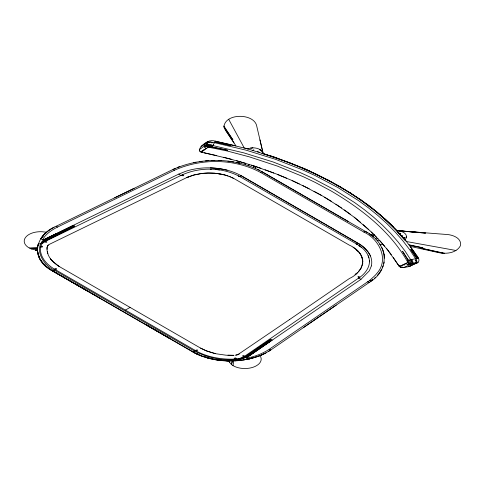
<?xml version="1.0" encoding="UTF-8"?>
<svg xmlns="http://www.w3.org/2000/svg" width="485" height="485" viewBox="0 0 485 485"><rect width="100%" height="100%" fill="white"/><g stroke="black" fill="none" stroke-linecap="round" stroke-linejoin="round"><path stroke-width="0.73" d="M258.317 356.293L265.004 353.407L270.836 349.958L369.079 282.579C392.377 268.829 386.842 241.797 365.102 231.224L262.033 171.714C234.976 157.116 200.742 156.91 172.902 169.501L56.381 226.143C34.805 234.631 29.427 259.608 52.841 271.133L192.909 352.001C206.852 359.84 223.415 362.022 239.184 360.531M38.424 255.892C37.975 253.309 35.484 242.458 40.394 243.84L44.117 242.027M239.087 163.063L239.111 161.432M245.634 164.767L245.652 163.336L223.688 157.267M248.902 165.821L248.926 164.354M253.528 167.555L253.552 165.852M255.437 168.368L255.468 166.488M227.98 355.244L234.006 355.335L226.107 355.208L215.807 353.735L206.446 350.897L200.584 348.109L63.001 268.678C57.127 265.44 51.107 261.409 48.306 255.092C47.215 251.873 45.299 245.859 49.7 244.185L186.877 177.516L192.854 175.279L201.487 173.509C213.345 172.163 226.113 173.618 236.456 179.977L349.273 245.113C367.26 252.976 366.557 270.472 349.394 278.511L289.539 319.554M255.401 168.356L255.346 166.446M418.373 258.353L416.773 258.553A10.634 6.135 0 0 0 416.221 258.65L410.146 259.778A13.871 8.009 0 0 0 409.552 259.899L408.964 260.033A9.391 5.426 0 0 0 408.425 260.16C405.502 260.469 409.067 264.628 411.037 263.816C413.378 263.494 415.803 263.216 418.04 262.464C421.744 258.287 413.378 253.128 412.214 249.169L405.466 240.281L397.53 231.212L389.237 222.839L375.875 211.09L365.878 203.385L350.631 193.024L328.503 180.25L303.762 168.434L276.462 157.825L247.071 148.707L215.522 141.171C211.624 140.044 206.198 140.347 205.925 145.639L207.635 147.046L226.853 150.914L249.332 156.849L277.432 166.1L303.428 176.776L315.238 182.427L331.437 191.145C361.47 208.859 390.904 231.666 407.909 262.494L399.634 266.35L399.064 266.029L387.576 249.793L379.676 240.56L370.782 231.497L354.189 217.207L335.899 204.185M368.491 256.456C372.068 265.525 365.156 274.395 357.597 278.772L244.107 356.602L239.596 358.482L233.527 359.167A50.658 29.245 0 0 1 196.486 351.14L54.332 269.066A50.658 29.245 0 0 1 40.425 247.677L41.607 244.179L44.735 241.651L181.548 175.14C199.759 166.816 222.209 167.016 239.899 176.637L356.584 244.004C361.604 246.865 366.345 250.89 368.467 256.407M37.351 251.224L37.442 249.848L37.733 252.685M207.95 141.529C203.797 143.208 193.412 151.981 204.179 152.805L231.818 159.377M371.364 265.877C373.583 256.322 366.308 247.914 358.524 243.476L240.802 175.515C231.509 170.423 220.93 168.265 210.411 167.852A45.899 26.499 0 0 0 185.791 171.272L178.632 174.145L44.438 239.39C43.395 240.014 40.267 239.56 41.31 237.935M210.254 169.223L211.327 169.259M73.459 225.282L43.802 239.99C33.253 249.108 43.947 265.786 54.429 270.212L194.497 351.079C210.163 359.312 229.896 362.665 246.853 357.215L272.127 340.021L247.993 356.73L247.556 357.985C255.195 356.475 262.506 353.632 269.06 349.406L367.606 281.821L369.315 282.415M223.846 126.021L232.921 139.886L223.943 126.858C224.925 113.272 252.576 113.017 256.486 125.045L263.143 153.43M379.907 244.204L380.907 245.756M362.683 263.791L362.816 262.779M405.024 239.766L406.345 237.735L406.509 236.516A10.555 6.093 0 0 0 399.555 230.908L396.924 230.587M384.168 262.046L383.768 263.864M362.877 261.724L362.835 260.718M232.109 360.961L231.478 364.532L232.994 365.599A16.363 9.445 0 0 0 258.062 364.647A16.29 9.409 0 0 0 260.269 362.222A16.254 9.385 0 0 0 261.1 358.154L260.275 355.535M232.994 365.599L233.837 360.901M229.557 360.979L229.338 362.089L231.478 364.532L232.636 360.949M201.984 152.254L201.505 151.957L208.18 147.185L211.733 147.495L215.358 141.141M210.411 167.852L218.959 168.531L227.138 170.12M375.657 277.171L374.262 278.505M205.949 145.148L204.264 146.7L204.409 146.009C206.313 143.754 205.713 146.955 207.635 147.046L207.344 147.779M199.286 149.926L200.105 151.453L202.572 152.423M229.647 360.979L229.338 362.089L228.841 360.961M361.113 268.053L358.336 271.745M38.467 243.64L37.824 245.78L37.824 245.21M369.406 261.845L369.352 260.493M37.509 246.744L37.775 246.047M362.738 259.845L361.143 255.195M361.155 267.981L362.525 264.47M259.96 139.898L262.912 152.514L262.191 153.145L290.545 163.015M382.471 267.556L383.174 265.792M371.352 266.004L369.315 270.842L360.907 279.378L301.894 319.815M381.689 269.163L379.719 272.388M47.397 246.21L47.657 245.689M207.992 173.024L215.037 173.242M368.873 282.312L369.249 282.367L367.824 281.797M399.125 266.071L401.465 267.508L403.732 267.556L412.014 263.713L411.88 262.064A8.506 4.911 0 0 0 411.753 261.736L411.274 260.694A13.198 7.621 0 0 0 411.092 260.336L404.854 250.787L398.124 241.997L390.613 233.412L382.325 225.04L373.559 217.141L364.405 209.732L354.638 202.584L334.123 189.593L311.946 177.934L299.566 172.296L273.055 161.954L243.682 152.83L211.921 145.342A13.198 7.621 0 0 0 211.302 145.239L206.161 144.773L199.408 149.592M40.995 238.565L42.559 236.304M406.509 236.516L405.824 237.595L406.345 237.735M240.251 360.434L240.184 359.185L243.325 357.027M397.403 231.09L398.367 230.714M377.197 275.559L379.543 272.637M42.165 236.935L43.832 234.892M40.995 238.753L43.432 235.625L40.97 238.65L41.977 237.183L41.516 237.632M43.395 235.474L45.056 233.697M48.318 244.998L47.536 245.853M369.036 282.488L368.988 282.5M206.04 145.882L204.621 147.434L206.283 146.24M44.669 234.14L46.245 232.636M204.894 143.718L204.312 144.342L208.229 141.335M400.367 267.071L399.876 266.659L400.671 265.865L402.301 265.998L401.701 265.386M213.145 353.062L215.667 353.613M403.756 238.268L404.617 237.468L403.575 238.05M42.668 236.189L43.183 235.71M356.614 273.364L357.584 272.479M42.692 239.626C45.475 234.213 51.853 229.829 57.685 226.992L174.206 170.35C201.233 158.098 234.4 158.401 260.675 172.496L363.75 232.006C378.846 238.814 389.582 259.39 376.857 273.388C375.354 275.813 366.915 282.512 368.121 281.937M368.17 281.967L367.963 281.864M368.406 281.943L368.624 282.185M46.051 232.842L48.864 230.593M236.862 162.59L239.572 163.166M355.208 274.504L356.117 273.758L355.068 274.607M240.317 359.597L241.16 358.936M50.519 229.447L49.015 230.49M206.161 144.773L207.944 142.584L209.593 142.687L210.484 142.026A8.439 4.874 0 0 1 211.042 142.099L212.812 142.366A12.737 7.354 0 0 1 213.418 142.469A13.434 7.754 0 0 1 214.037 142.584L246.107 150.174L275.595 159.341L302.598 169.871L315.201 175.606L337.79 187.477L358.676 200.705L368.612 207.98L377.93 215.528L386.848 223.573L395.275 232.097L402.914 240.839L409.758 249.793L415.875 259.111A13.416 7.748 0 0 1 416.069 259.469A12.731 7.348 0 0 1 416.251 259.821L416.573 260.506A9.918 5.723 0 0 1 416.712 260.839L416.967 262.803L408.691 266.653L403.732 267.556M201.214 146.415L203.233 144.918M51.046 259.523L52.174 260.73M207.901 144.779L208.799 144.13L209.49 144.96M257.274 151.641L258.038 151.09L258.153 151.908M200.978 146.731L207.641 141.953L210.484 142.026M402.186 236.419L402.865 235.934L401.453 235.558M268.69 351.352L270.678 350.055M253.134 150.429L253.873 149.913L252.903 150.362M368.448 282.1L368.77 282.125M303.483 327.563L336.281 305.071M243.1 358.403L270.678 339.354L242.464 358.585M243.834 358.185L241.869 358.742M289.454 319.609L237.717 354.729M360.998 279.287L358.548 278.117M240.184 359.185L234.097 359.652M247.993 356.73L301.743 319.918M45.475 233.291L45.802 233.067M212.812 142.366L211.896 142.99L211.624 142.178M54.102 227.307L50.822 229.247M398.591 230.739L445.945 234.425C452.123 234.558 462.308 237.989 460.356 245.871C456.021 253.485 445.539 254.219 437.809 252.449L410.171 246.344L418.325 258.256M212.503 145.451L213.479 144.839M238.65 175.934L238.347 176.116L240.063 176.728M210.084 145.045L211.108 144.433L211.302 145.239M196.322 351.043L197.68 350.231L196.977 349.83L195.928 350.437L194.958 350.267M411.438 263.785L409.94 264.671L408.74 264.755L411.438 263.785L409.322 263.537L408.152 262.809L406.873 262.979M227.162 360.931L242.664 360.052A16.466 9.506 0 0 0 243.409 359.943L246.507 359.421M39.133 257.565L38.169 254.504M37.788 252.952L39.934 259.087L39.303 257.468M52.841 271.133L87.864 291.249L50.852 269.921L45.899 266.223L43.401 263.513L45.372 265.325C43.032 263.67 41.468 261.427 40.097 258.99M52.683 271.036L54.278 270.115M55.842 269.945L56.175 269.751L55.545 269.387L56.587 268.781L55.902 268.375L54.49 269.163M239.578 176.449L240.966 175.606M260.506 172.405L261.864 171.623M270.315 192.551L241.148 175.697M125.397 310.109L130.077 307.405M299.663 209.496L270.478 192.648M329.012 226.44L299.827 209.593M363.908 232.103L365.266 231.321M356.936 244.21L358.36 243.385M193.078 352.092L194.673 351.17M195 353.147L201.414 356.008M197.037 354.159L197.935 354.286L195.334 353.147L199.153 354.941M206.519 357.572L208.483 358.021L202.96 356.311L214.158 359.403L227.326 360.834L220.342 360.234L224.397 360.688L221.997 360.61M206.313 357.506L208.58 358.148M208.799 358.203L211.12 358.773M211.339 358.815L213.715 359.318M356.42 243.906L356.105 244.088L357.803 244.725M411.607 261.397L412.668 260.803L411.274 260.694M239.317 354.008L235.589 355.22L237.468 354.82M408.691 266.653L417.7 262.627M410.904 259.996L411.965 259.433M173.084 169.423L175.073 168.483M415.972 263.428L418.04 262.464M263.895 353.935L266.035 352.862M260.536 355.438L263.537 354.105M42.377 241.457L74.035 225.731L43.644 240.142M41.158 242.864L74.745 226.228L41.94 241.936M261.269 355.105L263.713 354.02M134.127 188.356L114.648 197.825M41.298 242.694L74.745 226.228L41.752 242.154M359.215 245.628L358.876 245.798L361.798 247.562M416.251 259.821L415.172 260.348L416.573 260.506M55.836 233.861L44.08 239.523M42.959 240.833L74.035 225.731L43.153 240.633M411.838 265.35L409.243 266.514M409.54 263.585L407.473 264.549L410.164 263.731M399.973 233.922L400.828 233.527L399.567 233.473M412.068 262.652L413.196 262.136L411.753 261.736M412.08 263.658L415.875 262.634L415.693 261.682L416.882 261.276M179.747 166.573L177.552 167.434M186.877 177.516L194.467 174.836L201.293 173.533M247.871 356.857L246.586 357.306L271.545 339.761L244.773 357.9M187.058 177.431L188.459 176.861M356.366 249.745L360.015 253.431M256.941 356.772L259.329 355.905M258.505 356.184L260.894 355.262M258.25 356.323L250.715 358.591L240.475 360.404M258.111 356.329L251.145 358.488M200.96 151.817L202.336 151.362L202.106 150.417L203.173 150.762M247.556 357.985L249.169 358.851L254.413 357.433L246.853 359.355M246.853 357.215L247.52 357.051L246.113 357.7L246.647 358.657L247.374 359.082L248.787 358.791M249.169 358.851L252.2 358.148L249.32 358.839L250.405 358.657M52.095 260.791L58.145 265.719M196.098 162.178L193.382 162.699M243.634 359.912L246.095 359.5M255.407 357.221L255.88 357.13M250.751 147.901L250.994 148.204L252.867 147.81L247.071 148.707L244.895 148.131M202.16 161.281L199.323 161.657M257.705 169.423L259.675 170.411M201.487 173.509L207.556 173.03M235.146 360.852L236.359 360.701M259.142 152.205L259.627 152.351M37.339 248.193L31.131 248.86L29.288 247.987L37.418 247.502M208.417 160.717L205.501 160.941M223.124 174.624L223.991 174.758M37.321 248.496L31.131 248.86L37.315 250.387M240.512 360.234L241.766 360.173M214.782 160.505L211.824 160.565M403.156 267.629L399.937 266.895M370.928 235.049L374.365 235.092M370.904 235.031L374.287 235.013M375.311 238.802L377.991 238.79M377.124 240.693L379.749 240.675M380.088 244.47L383.071 244.458M224.858 360.719L229.775 360.888M236.819 360.664L237.808 360.67M209.326 147.191L208.18 147.185L211.066 147.452M40.437 247.544L40.91 247.55L40.964 246.962L42.438 247.017L42.553 246.301L40.625 246.156M221.172 160.65L218.214 160.541M247.241 148.762L248.174 149.022M422.993 232.642L399.549 230.915L425.563 233.109L398.143 230.678M215.892 169.532L219.553 169.95M404.805 263.937L406.442 264.076L405.842 263.458M402.738 264.901L404.375 265.034L403.775 264.422M227.065 175.722L227.811 175.928M216.631 359.949L219.02 360.167M46.706 232.236L42.177 231.757A16.254 9.385 0 0 0 35.138 232.242A16.29 9.409 0 0 0 30.931 233.515A16.363 9.445 0 0 0 29.294 247.987M213.988 359.5L216.352 359.785M233.649 161.996L227.944 161.202M215.504 173.309L220.148 173.976M412.123 262.906L414.463 263.264M216.753 173.418L223.743 174.703M401.441 267.502L401.065 267.429M262.361 153.175L261.991 153.436A332.164 191.775 0 0 1 370.467 207.374C383.18 217.062 394.493 228.393 405.302 240.13L406.139 241.142M406.454 241.536L455.973 250.484M409.316 245.186L422.981 247.859L409.019 244.779M212.03 147.149L227.695 150.295L212.224 146.882M444.478 253.261L420.234 248.029L442.799 253.212M215.007 142.063L230.805 145.542L215.158 141.766M204.124 152.811L216.789 155.6M212.43 352.886L206.18 350.776M215.346 141.317L235.928 145.821L224.676 128.864L223.943 126.858M380.313 214.819L371.098 207.313M356.451 249.714L355.469 248.987M205.895 350.673L200.584 348.109M223.773 174.709L226.968 175.612M236.595 160.693L254.516 166.125L276.832 174.163L291.364 180.238L309.169 188.756M203.906 356.742L199.523 355.099M206.507 148.374L205.446 148.028L205.676 148.974M204.84 149.568L203.779 149.222L204.003 150.168M251.466 165.161L260.875 168.283M269.66 155.515L276.686 157.922M316.687 174.327L339.682 186.385L360.895 199.85M265.095 169.774L273.789 172.999M229.047 176.376L230.575 176.97M397.639 231.333L385.072 218.971M277.887 174.594L286.617 178.195M290.757 163.118L303.762 168.434M328.684 180.323L328.345 180.147M310.194 171.284L303.956 168.537L316.511 174.224M193.242 352.183L195.17 353.05M292.146 180.596L299.281 183.876M369.394 280.542L370.595 281.088L372.638 279.869M340.009 186.573L339.682 186.385M50.476 258.838L51.028 259.493M359.979 277.129L358.506 276.414L357.869 276.862L358.979 277.408L358.403 277.802L358.748 277.984M231.939 177.583L233.764 178.462M269.205 349.303L270.588 349.994M302.658 185.494L322.792 196.134L341.543 207.95M244.725 356.172L243.27 355.444L242.548 355.929L243.937 356.699M56.205 226.228L57.515 227.083M365.181 231.369L367.048 232.388M314.031 191.302L321.379 195.352M194.994 352.965L53.004 271.036M348.03 221.372L261.779 171.672M76.248 284.446L99.643 297.96M329.176 226.537L358.172 243.488M44.699 241.669L46.033 242.476L46.875 242.051L45.614 241.215M324.483 197.14L331.491 201.378M59.212 266.483L58.036 265.744M51.016 269.83L49.409 268.757M173.187 169.471L174.388 170.271M350.813 193.121L350.503 192.921M181.044 175.382L182.033 175.249L182.984 175.891L183.754 175.521L182.524 174.673M370.752 234.91L369.079 233.721M354.735 248.441L353.056 247.308M49.27 268.654L47.748 267.526M180.802 175.503L178.819 174.066M344.35 209.896L350.655 214.467M362.162 257.365L361.822 256.826M373.565 237.195L372.619 236.383M358.524 243.476L363.538 247.211L367.63 251.436L370.546 255.971M47.615 267.417L46.184 266.241M51.167 269.927L52.519 270.939M366.163 203.597L370.958 207.204L370.473 207.368L361.076 199.953M398.828 265.731L399.634 266.35L398.597 265.434M200.56 151.787L200.25 151.538M354.189 217.207L360.434 222.251M46.063 266.126L44.735 264.901M356.014 249.484L358.16 251.375M363.186 224.616L368.776 229.635M398.379 265.119L399.876 266.659M393.474 226.998L380.489 214.94M371.364 232.072L376.645 237.377M43.298 263.391L42.189 262.082M384.508 246.089L379.997 240.936M42.098 261.961L41.11 260.615M386.787 248.847L391.316 254.68M41.031 260.487L40.164 259.117M417.288 258.463L410.746 249.429L416.773 258.553M418.064 258.353L411.68 249.248L412.371 249.326L415.342 253.649M359.549 253L361.107 255.28M225.264 129.737L234.019 142.96M408.425 260.16L402.514 251.224L407.964 260.269M393.335 257.529L398.155 264.834M368.157 255.74L368.891 257.875M262.876 152.381L261.506 150.593L259.79 149.78L261.7 151.235L261.506 150.593A10.573 6.105 0 0 0 252.867 147.81M228.671 119.255L244.228 147.955M397.53 231.212L397.076 231.43L404.775 240.233L405.266 240.039M206.852 143.396L207.459 144.748M383.314 250.903L381.938 247.611M37.539 251.26L39.236 257.341M47.833 253.437L47.251 251.436M407.436 260.827L407.909 262.494L407.891 261.833M236.165 359.052L235.916 357.936L234.679 358.003L234.764 358.851L233.758 359.161M383.399 251.169L384.241 254.68M253.691 165.9L253.922 167.725M384.52 258.232L384.265 254.813M47.081 247.192L47.13 249.338M211.551 146.021L211.242 146.694L209.187 146.367L209.429 146.943L208.053 146.791L207.265 145.445L211.551 146.021M37.29 249.92L35.369 250.102L37.29 249.92M372.419 279.766L370.685 281.13L372.419 279.766M409.922 260.548L408.752 260.724L409.322 261.912L408.328 261.773L408.582 262.567L410.916 263.022L409.922 260.548M158.256 331.667L146.446 324.974L169.841 338.488L158.256 331.667"/></g></svg>
